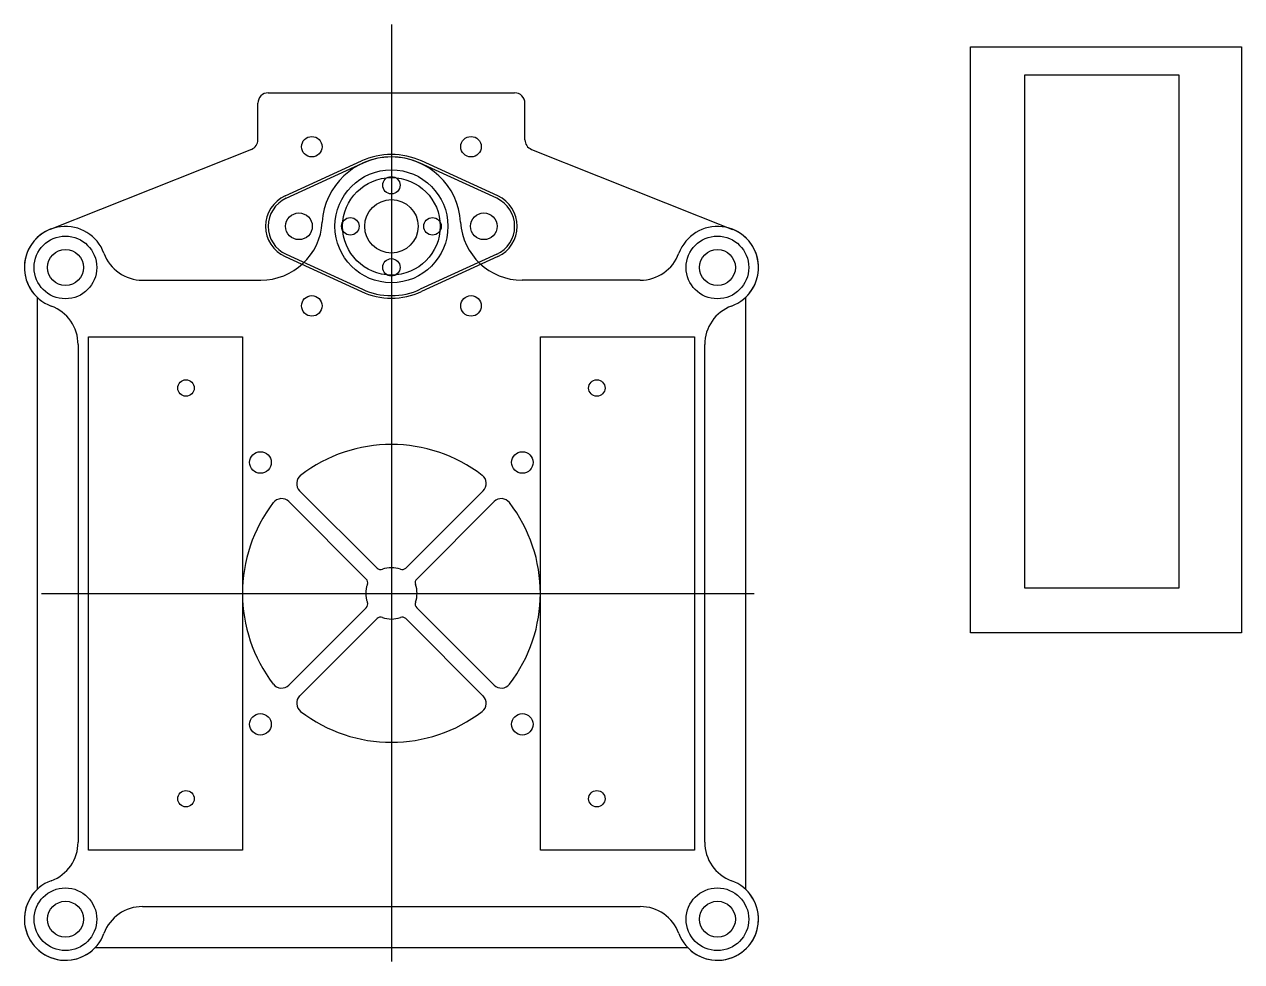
# Model space of a CAD drawing. Header units: inches. Extents: x 1261 to 1498, y 720 to 902.
import ezdxf

# ---------------------------------------------------------------- set-up
doc = ezdxf.new("R2010")
doc.units = ezdxf.units.IN
doc.header["$MEASUREMENT"] = 0

msp = doc.modelspace()

# ---------------------------------------------------------------- linework, layer by layer
for p, q in [((1332.61, 902.25), (1332.61, 719.68)), ((1455.93, 892.44), (1485.93, 892.44)), ((1455.93, 792.44), (1455.93, 892.44)), ((1485.93, 892.44), (1485.93, 792.44)), ((1308.61, 888.91), (1356.61, 888.91)), ((1306.61, 879.76), (1306.61, 886.91)), ((1358.61, 879.76), (1358.61, 886.91)), ((1305.35, 877.9), (1266.18, 862.32)), ((1359.87, 877.9), (1399.05, 862.32)), ((1311.91, 868.82), (1326.78, 875.64)), ((1312.11, 868.37), (1326.99, 875.18)), ((1353.11, 868.37), (1338.24, 875.18)), ((1353.32, 868.82), (1338.45, 875.64)), ((1311.91, 857), (1326.78, 850.18)), ((1312.11, 857.46), (1326.99, 850.64)), ((1353.11, 857.46), (1338.24, 850.64)), ((1353.32, 857), (1338.45, 850.18)), ((1284.15, 852.41), (1307.16, 852.41)), ((1381.07, 852.41), (1358.07, 852.41)), ((1263.61, 849.1), (1263.61, 733.72)), ((1401.61, 733.72), (1401.61, 849.1)), ((1271.61, 839.87), (1271.61, 742.95)), ((1273.61, 841.41), (1303.61, 841.41)), ((1273.61, 741.41), (1273.61, 841.41)), ((1303.61, 841.41), (1303.61, 741.41)), ((1361.61, 841.41), (1391.61, 841.41)), ((1361.61, 741.41), (1361.61, 841.41)), ((1391.61, 841.41), (1391.61, 741.41)), ((1393.61, 742.95), (1393.61, 839.87)), ((1329.82, 796.33), (1314.74, 811.4)), ((1335.41, 796.33), (1350.48, 811.4)), ((1327.7, 794.21), (1312.62, 809.28)), ((1337.53, 794.21), (1352.61, 809.28)), ((1485.93, 792.44), (1455.93, 792.44)), ((1264.45, 791.41), (1403.26, 791.41)), ((1327.7, 788.61), (1312.62, 773.54)), ((1337.53, 788.61), (1352.61, 773.54)), ((1329.82, 786.49), (1314.74, 771.42)), ((1335.41, 786.49), (1350.48, 771.42)), ((1303.61, 741.41), (1273.61, 741.41)), ((1391.61, 741.41), (1361.61, 741.41)), ((1284.15, 730.41), (1381.07, 730.41)), ((1274.92, 722.41), (1390.3, 722.41))]:
    msp.add_line(p, q)
msp.add_lwpolyline([(1445.36, 897.9), (1498.16, 897.9), (1498.16, 783.71), (1445.36, 783.71)], close=True)
for centre, radius in [((1317.11, 878.41), 2), ((1348.11, 878.41), 2), ((1332.61, 862.91), 11), ((1332.61, 862.91), 9.5), ((1332.61, 870.91), 1.7), ((1332.61, 862.91), 5.2), ((1314.61, 862.91), 2.6), ((1350.61, 862.91), 2.6), ((1324.61, 862.91), 1.7), ((1340.61, 862.91), 1.7), ((1269.14, 854.89), 6.1), ((1396.09, 854.89), 6.1), ((1269.14, 854.89), 3.5), ((1396.09, 854.89), 3.5), ((1332.61, 854.91), 1.7), ((1317.11, 847.41), 2), ((1348.11, 847.41), 2), ((1292.61, 831.41), 1.6), ((1372.61, 831.41), 1.6), ((1307.11, 816.91), 2.1), ((1358.11, 816.91), 2.1), ((1307.11, 765.91), 2.1), ((1358.11, 765.91), 2.1), ((1292.61, 751.41), 1.6), ((1372.61, 751.41), 1.6), ((1269.14, 727.94), 6.1), ((1396.09, 727.94), 6.1), ((1269.14, 727.94), 3.5), ((1396.09, 727.94), 3.5)]:
    msp.add_circle(centre, radius)
for centre, radius, start, end in [((1308.61, 886.91), 2, 90, 180), ((1356.61, 886.91), 2, 360, 90), ((1304.61, 879.76), 2, 291.6878, 360), ((1360.61, 879.76), 2, 180, 248.3122), ((1332.61, 862.91), 13.5, 3.3723, 176.6277), ((1332.61, 862.91), 14, 90, 114.6243), ((1332.61, 862.91), 13.5, 90, 114.6243), ((1332.61, 862.91), 14, 65.3757, 90), ((1332.61, 862.91), 13.5, 65.3757, 90), ((1314.61, 862.91), 6.5, 114.6243, 245.3757), ((1314.61, 862.91), 6, 114.6243, 245.3757), ((1350.61, 862.91), 6, 294.6243, 65.3757), ((1350.61, 862.91), 6.5, 294.6243, 65.3757), ((1269.14, 854.89), 8, 20.2014, 249.7986), ((1307.16, 864.41), 12, 270, 356.6277), ((1358.07, 864.41), 12, 183.3723, 270), ((1396.09, 854.89), 8, 290.2014, 159.7986), ((1269.14, 854.89), 8, 111.6878, 226.3191), ((1396.09, 854.89), 8, 313.6809, 68.3122), ((1284.15, 860.41), 8, 200.2014, 270), ((1381.07, 860.41), 8, 270, 339.7986), ((1332.61, 862.91), 14, 245.3757, 270), ((1332.61, 862.91), 13.5, 245.3757, 270), ((1332.61, 862.91), 13.5, 270, 294.6243), ((1332.61, 862.91), 14, 270, 294.6243), ((1263.61, 839.87), 8, 360, 69.7986), ((1401.61, 839.87), 8, 110.2014, 180), ((1332.61, 791.41), 29, 52.4482, 127.5518), ((1316.16, 812.82), 2, 127.5518, 225), ((1349.07, 812.82), 2, 315, 52.4482), ((1332.61, 791.41), 29, 142.4482, 217.5518), ((1311.21, 807.87), 2, 45, 142.4482), ((1354.02, 807.87), 2, 37.5518, 135), ((1332.61, 791.41), 29, 322.4482, 37.5518), ((1332.61, 791.41), 5, 69.6243, 110.3757), ((1326.99, 793.5), 1, 339.6243, 45), ((1330.52, 797.04), 1, 225, 290.3757), ((1334.7, 797.04), 1, 249.6243, 315), ((1338.24, 793.5), 1, 135, 200.3757), ((1332.61, 791.41), 5, 159.6243, 200.3757), ((1332.61, 791.41), 5, 339.6243, 20.3757), ((1326.99, 789.32), 1, 315, 20.3757), ((1338.24, 789.32), 1, 159.6243, 225), ((1330.52, 785.79), 1, 69.6243, 135), ((1332.61, 791.41), 5, 249.6243, 290.3757), ((1334.7, 785.79), 1, 45, 110.3757), ((1311.21, 774.96), 2, 217.5518, 315), ((1354.02, 774.96), 2, 225, 322.4482), ((1316.16, 770.01), 2, 135, 232.4482), ((1349.07, 770.01), 2, 307.5518, 45), ((1332.61, 791.41), 29, 232.4482, 307.5518), ((1263.61, 742.95), 8, 290.2014, 360), ((1401.61, 742.95), 8, 180, 249.7986), ((1269.14, 727.94), 8, 110.2014, 339.7986), ((1396.09, 727.94), 8, 200.2014, 69.7986), ((1269.14, 727.94), 8, 133.6809, 316.3191), ((1396.09, 727.94), 8, 223.6809, 46.3191), ((1284.15, 722.41), 8, 90, 159.7986), ((1381.07, 722.41), 8, 20.2014, 90)]:
    msp.add_arc(centre, radius, start, end)

doc.saveas('drawing.dxf')
